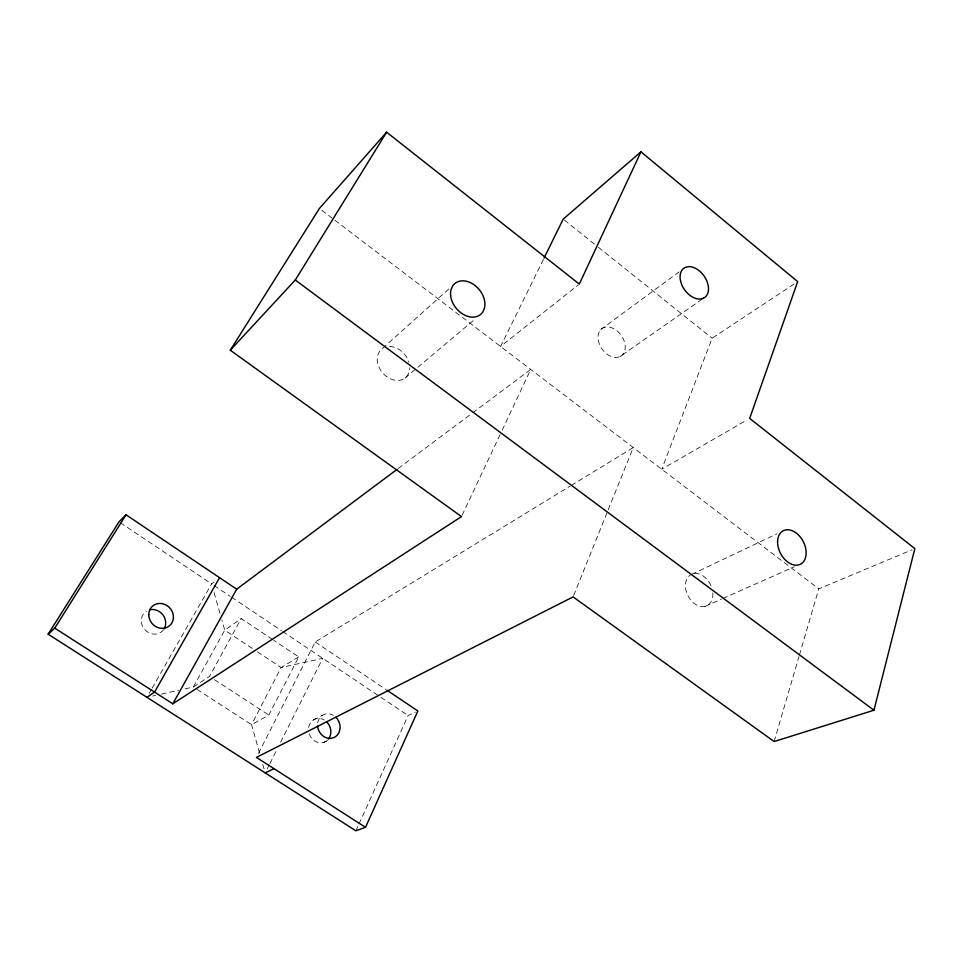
<?xml version="1.0" encoding="UTF-8"?>
<svg xmlns="http://www.w3.org/2000/svg" width="963" height="963" viewBox="0 0 963 963"><rect width="100%" height="100%" fill="white"/><g stroke="black" fill="none" stroke-linecap="round" stroke-linejoin="round"><path stroke-width="0.72" stroke-dasharray="4.82 3.61" d="M774.132 741.546L798.977 656.561M799.398 655.117L818.767 588.85L912.105 549.765M793.969 284.097L712.139 338.23L661.737 469.222L747.095 419.904M573.671 595.519L607.641 511.148M608.195 509.776L633.269 447.542L571.709 485.171M355.877 830.804L358.344 825.387M358.958 824.027L408.131 715.533L415.426 712.114M462.132 515.241L501.518 431.532M502.156 430.184L530.745 369.431L472.905 412.67M543.433 259.348L500.604 346.475L578.125 285.024M267.196 768.871L269.207 764.875M269.869 763.539L276.562 750.225M280.582 742.232L322.737 658.319L281.148 667.54L257.338 651.77M258.445 753.415L315.214 641.972L570.421 485.954M197.042 689.424L251.524 724.658L268.846 715.076L298.711 656.922L273.709 640.251M272.469 639.42L241.232 618.583L209.513 676.435L193.334 687.016L184.631 688.942M193.334 687.016L224.74 630.175L241.232 618.583M149.157 693.396L151.384 689.484M152.13 688.184L211.619 583.879L213.882 582.097M448.854 288.972L382.142 348.738A18.598 14.409 49.7 0 0 379.494 351.423L377.809 354.95A18.598 14.409 49.7 0 0 387.102 376.966A18.598 14.409 49.7 0 0 407.566 375.353L409.203 371.826A18.598 14.409 49.7 0 0 409.769 367.746M404.966 378.086L475.578 318.681M398.188 468.512L471.701 413.572M600.731 329.563L679.108 271.879M620.1 356.527A16.732 11.785 54.7 0 0 625.095 344.886L624.12 340.926A16.732 11.785 54.7 0 0 606.305 326.963L603.235 327.781A16.732 11.785 54.7 0 0 598.095 339.373L599.058 343.37A16.732 11.785 54.7 0 0 617.054 357.393L620.1 356.527L702.256 299.072M298.711 656.922L281.148 667.54L251.524 724.658L259.565 753.018M313.168 720.071L322.22 715.389M323.749 742.377L327.685 740.475M691.771 574.309L777.009 533.791M705.012 606.401L721.492 599.082M722.864 598.468L794.306 566.786M152.732 696.02L155.633 695.382M161.435 694.094L178.829 690.23M214.46 679.661L268.846 715.076M252.318 648.448L224.74 630.175L221.875 620.052M120.231 522.644L211.619 583.879M214.111 585.54L230.35 596.422M231.589 597.253L281.533 630.717M282.785 631.559L379.663 696.466M380.903 697.296L408.131 715.533M315.214 641.972L385.706 689.364M321.811 210.259L333.728 219.335M334.919 220.25L818.767 588.85M564.378 220.07L597.216 246.323M598.384 247.262L712.139 338.23M214.075 592.558L220.226 614.262M262.779 764.357L264.392 770.027M389.509 346.511A18.598 14.409 49.7 0 1 408.938 362.281M712.813 592.895A17.478 12.579 63.3 0 1 693.878 603.199A17.478 12.579 63.3 0 1 690.423 574.947M694.552 573.515A17.478 12.579 63.3 0 1 711.176 586.118M326.313 741.125A12.447 10.918 66.4 0 1 309.255 733.866M308.666 727.522A12.447 10.918 66.4 0 1 309.508 724.561L311.049 722.021A12.447 10.918 66.4 0 1 324.266 720.011M163.65 629.621A12.832 11.712 48.1 0 1 144.98 629.85A12.832 11.712 48.1 0 1 146.424 611.156M317.694 722.912A12.579 10.99 66.2 0 1 318.536 719.915L320.077 717.351A12.579 10.99 66.2 0 1 333.391 715.353"/><path stroke-width="1.44" d="M386.945 690.194L417.858 710.971L365.519 827.313L256.423 757.4L573.105 596.904L774.132 741.546L873.947 710.225L914.85 548.621L749.683 418.411L797.689 281.629L640.949 151.841L563.199 219.131L544.095 258M640.949 151.841L579.305 284.085L386.62 132.196L319.427 208.441L230.277 350.207L461.494 516.589L172.822 703.821L54.735 628.141L48.15 634.196L355.877 830.804L365.519 827.313M172.822 703.821L236.717 589.2L396.985 469.414M219.564 577.668L154.537 692.096L146.93 697.308M230.277 350.207L295.292 280.016L386.62 132.196M48.15 634.196L119.003 521.826L126.045 514.796L236.717 589.2M54.735 628.141L126.045 514.796M265.186 772.868L273.974 768.643M295.292 280.016L873.947 710.225M326.734 721.925A12.447 10.918 66.4 0 1 328.419 739.151M150.252 609.675A12.832 11.712 48.1 0 1 163.108 615.092A12.832 11.712 48.1 0 1 164.204 628.755M335.894 717.291A12.579 10.99 66.2 0 1 334.197 737.441A12.579 10.99 66.2 0 1 317.609 726.114M484.425 308.316L482.788 312.024A20.139 14.83 50.3 0 1 461.361 313.144A20.139 14.83 50.3 0 1 451.105 289.454L452.803 285.77A20.139 14.83 50.3 0 1 474.133 284.831A20.139 14.83 50.3 0 1 484.425 308.316M703.484 298.205L700.354 299.036A17.972 11.941 54.8 0 1 681.371 283.724L680.263 279.475A17.972 11.941 54.8 0 1 685.259 267.401L688.413 266.643A17.972 11.941 54.8 0 1 707.191 281.882L708.311 286.083A17.972 11.941 54.8 0 1 703.484 298.205M777.598 541.23A18.827 12.82 62.7 0 0 798.423 564.956A18.827 12.82 62.7 0 0 799.615 536.21A18.827 12.82 62.7 0 0 777.598 541.23M148.759 614.827A12.976 11.797 48.3 0 0 167.357 627.178A12.976 11.797 48.3 0 0 167.141 605.655A12.976 11.797 48.3 0 0 148.759 614.827"/></g></svg>
